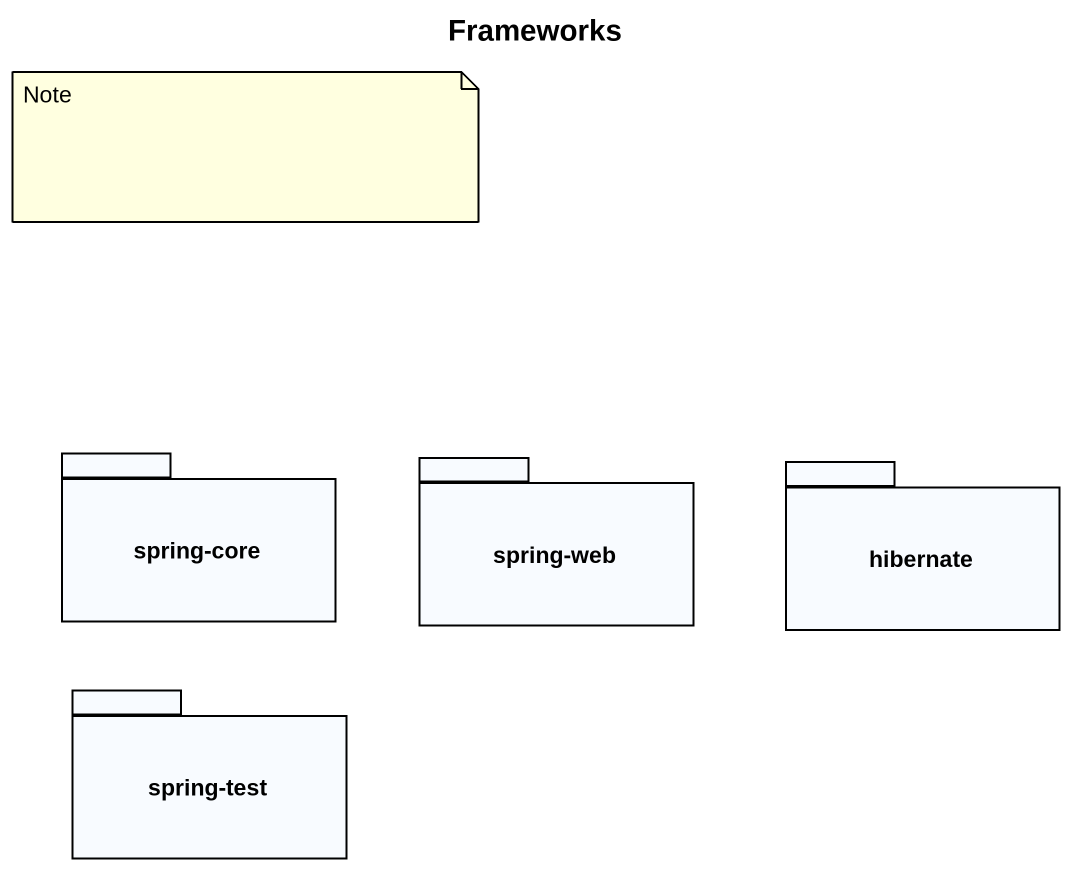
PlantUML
@startuml
title Frameworks
package "spring-core" as spring_core {
}
package "spring-web" as spring_web {
}
package hibernate {
}
package "spring-test" as spring_test {
}
note as N1
  Note
end note
@enduml
